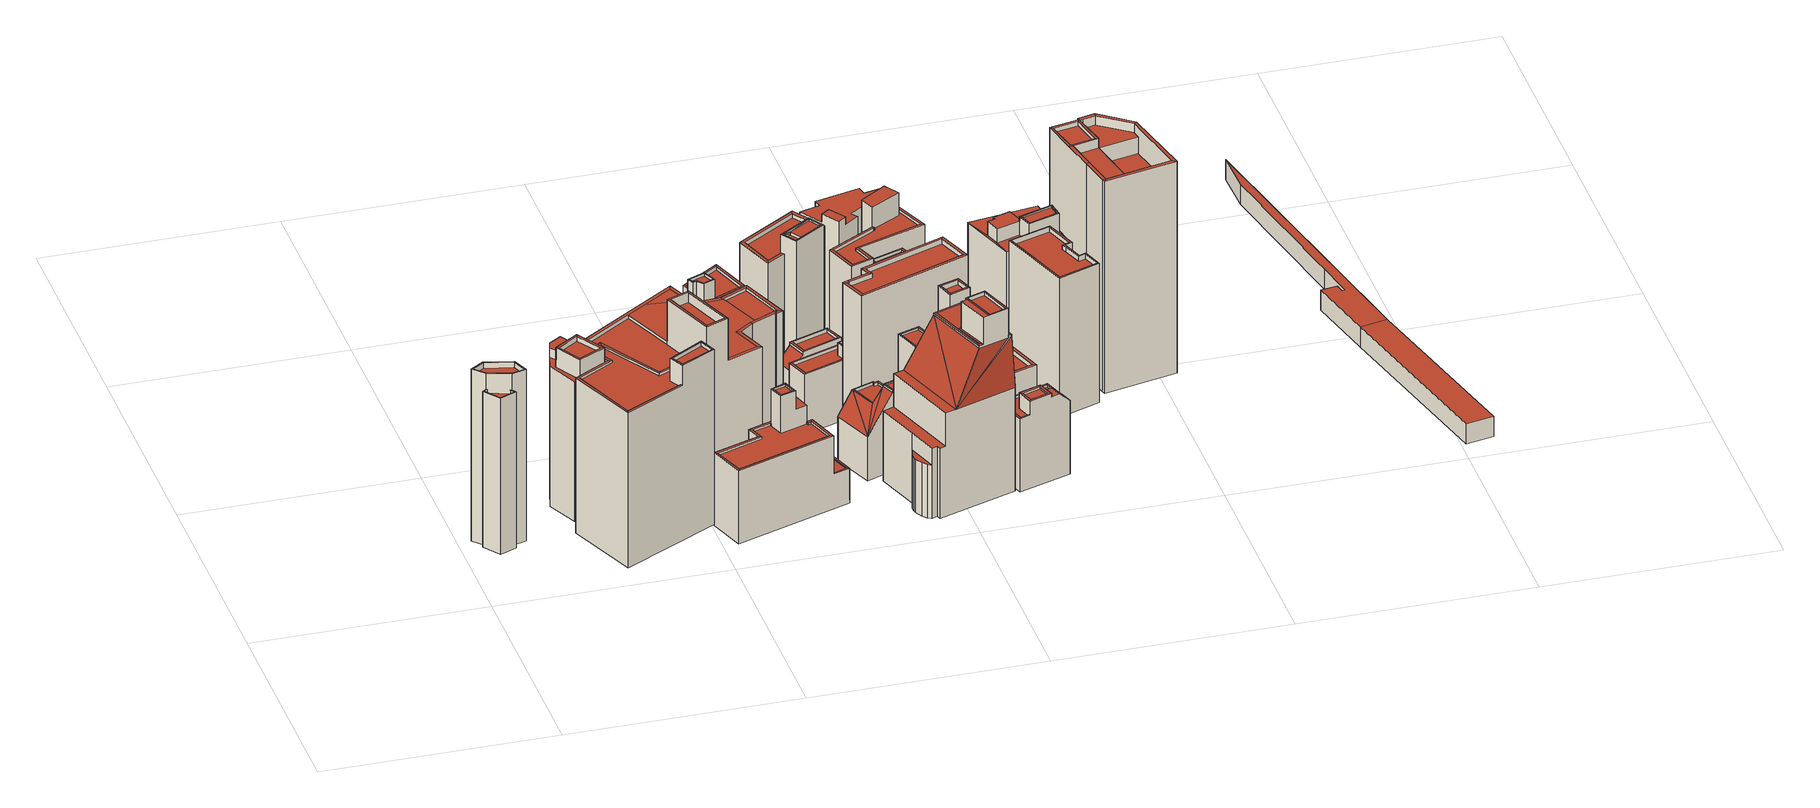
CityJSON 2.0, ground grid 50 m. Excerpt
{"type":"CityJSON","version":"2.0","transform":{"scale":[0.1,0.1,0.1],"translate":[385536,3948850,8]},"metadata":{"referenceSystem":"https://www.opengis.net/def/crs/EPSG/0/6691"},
"CityObjects":{
"building1":{"type":"Building","attributes":{"class":3002,"usage":401,"measuredHeight":35,"storeysAboveGround":9,"storeysBelowGround":1,"prefecture":13,"city":13103,"footprintArea":50.45,"fireproofType":1001,"coverageRatio":80,"floorAreaRatio":700,"surveyYear":2021,"urbanPlanType":21,"areaClassificationType":22,"landUseType":212,"districts":"10","detailedUsage":"1210","floodRisk_description":10,"floodRisk_rank":1,"floodRisk_depth":0.03,"floodRisk_adminType":2,"floodRisk_scale":2},"geometry":[{"type":"Solid","lod":"2","boundaries":[[[[0,1,2,3,4,5,6,7,8]],[[9,10,11,12]],[[13,14,15,16,17,18]],[[19,20,11,10]],[[21,22,23,24,25]],[[26,27,28,29]],[[30,29,28,31]],[[32,33,34,35,36,37,38,39,40,41]],[[9,12,27,26]],[[30,31,20,19]],[[23,22,38,37]],[[4,3,10,9]],[[0,8,32,41]],[[10,3,2,39,19]],[[2,1,40,39]],[[31,28,18,17]],[[5,4,9,26]],[[28,27,13,18]],[[8,7,33,32]],[[35,34,21,25]],[[15,14,12,11]],[[17,16,20,31]],[[30,19,39,38,22,21,34,33]],[[6,5,26,29]],[[27,12,14,13]],[[16,15,11,20]],[[29,30,33,7,6]],[[1,0,41,40]],[[36,35,25,24]],[[24,23,37,36]]]],"semantics":{"surfaces":[{"type":"GroundSurface"},{"type":"RoofSurface"},{"type":"WallSurface"}],"values":[[0,1,1,1,1,1,1,1,1,1,2,2,2,2,2,2,2,2,2,2,2,2,2,2,2,2,2,2,2,2]]}}]},
"building2":{"type":"Building","attributes":{"class":3002,"usage":401,"measuredHeight":34.9,"storeysAboveGround":9,"storeysBelowGround":0,"prefecture":13,"city":13103,"footprintArea":62.62,"fireproofType":1001,"coverageRatio":80,"floorAreaRatio":700,"surveyYear":2021,"urbanPlanType":21,"areaClassificationType":22,"landUseType":212,"districts":"10","detailedUsage":"1210","floodRisk_description":10,"floodRisk_rank":1,"floodRisk_depth":0.03,"floodRisk_adminType":2,"floodRisk_scale":2},"geometry":[{"type":"Solid","lod":"2","boundaries":[[[[42,43,44,45,46]],[[47,48,49,50,51,52,53,54]],[[55,56,57,58]],[[59,60,61,62]],[[63,64,65,66,67,68,69]],[[70,71,56,55]],[[70,72,73,71]],[[58,57,73,72]],[[45,44,69,68,58,72]],[[71,61,60,56]],[[44,43,63,69]],[[73,62,61,71]],[[67,54,53,55,58,68]],[[52,70,55,53]],[[48,47,66,65]],[[57,59,62,73]],[[56,60,59,57]],[[54,67,66,47]],[[48,65,64,49]],[[45,72,70,52,51,46]],[[42,50,49,64,63,43]],[[42,46,51,50]]]],"semantics":{"surfaces":[{"type":"GroundSurface"},{"type":"RoofSurface"},{"type":"WallSurface"}],"values":[[0,1,1,1,1,1,1,1,2,2,2,2,2,2,2,2,2,2,2,2,2,2]]}}]},
"building3":{"type":"Building","attributes":{"class":3002,"usage":401,"measuredHeight":35.4,"storeysAboveGround":9,"storeysBelowGround":0,"prefecture":13,"city":13103,"footprintArea":314.71,"fireproofType":1001,"coverageRatio":80,"floorAreaRatio":700,"surveyYear":2021,"urbanPlanType":21,"areaClassificationType":22,"landUseType":212,"districts":"10","detailedUsage":"1210","floodRisk_description":10,"floodRisk_rank":1,"floodRisk_depth":0.03,"floodRisk_adminType":2,"floodRisk_scale":2},"geometry":[{"type":"Solid","lod":"2","boundaries":[[[[74,75,76,77,78,79,80,81]],[[82,83,84,85]],[[86,87,88,89]],[[90,91,92,93]],[[89,88,94,95]],[[96,97,98,99]],[[100,101,102,103]],[[86,96,99,87]],[[104,95,94,105]],[[106,107,92,91]],[[104,105,82,85]],[[90,93,108,109]],[[110,111,112,113,114,115,116,117,118,119]],[[106,109,108,107]],[[98,97,120,121]],[[77,76,95,104]],[[121,119,118,98]],[[88,115,114,94]],[[79,106,91,120,97,80]],[[99,117,116,87]],[[121,120,91,90,110,119]],[[87,116,115,88]],[[92,103,102,93]],[[108,101,100,107]],[[82,112,111,83]],[[94,114,113,105]],[[75,74,86,89]],[[107,100,103,92]],[[105,113,112,82]],[[78,85,84,109,106,79]],[[83,111,110,90,109,84]],[[98,118,117,99]],[[76,75,89,95]],[[81,80,97,96]],[[74,81,96,86]],[[78,77,104,85]],[[93,102,101,108]]]],"semantics":{"surfaces":[{"type":"GroundSurface"},{"type":"RoofSurface"},{"type":"WallSurface"}],"values":[[0,1,1,1,1,1,1,1,1,1,1,1,1,1,1,2,2,2,2,2,2,2,2,2,2,2,2,2,2,2,2,2,2,2,2,2,2]]}}]},
"building4":{"type":"Building","attributes":{"class":3002,"usage":401,"measuredHeight":33.5,"storeysAboveGround":9,"storeysBelowGround":1,"prefecture":13,"city":13103,"footprintArea":758.58,"fireproofType":1001,"coverageRatio":80,"floorAreaRatio":700,"surveyYear":2021,"urbanPlanType":21,"areaClassificationType":22,"landUseType":212,"districts":"10","detailedUsage":"1210","floodRisk_description":10,"floodRisk_rank":1,"floodRisk_depth":0.01,"floodRisk_adminType":2,"floodRisk_scale":2},"geometry":[{"type":"Solid","lod":"2","boundaries":[[[[122,123,124,125,126,127,128,129,130,131,132,133,134,135,136]],[[137,138,139,140]],[[141,142,143,144,145]],[[146,147,148,149]],[[150,151,152,153]],[[154,155,156,157]],[[158,159,160,161]],[[147,161,160,162,163,148]],[[152,164,165,153]],[[166,167,155,154]],[[168,169,170,171]],[[172,146,149,173,174]],[[175,176,177,178,179]],[[180,181,182,183,184,185]],[[186,187,167,166]],[[175,140,139,176]],[[188,189,190,191]],[[157,156,187,186]],[[192,193,194,195,196,197]],[[150,179,178,151]],[[188,191,159,158]],[[137,141,145,138]],[[163,173,149,148]],[[172,174,143,142]],[[191,190,198]],[[163,162,199,200,164,152,151,178,177,144,143,174,173]],[[130,129,140,175]],[[186,166,165,164,200]],[[135,134,189,188]],[[133,132,150,153]],[[198,185,184,191]],[[138,194,193,139]],[[122,136,158,161]],[[191,184,183,159]],[[167,171,170,155]],[[125,124,146,172]],[[198,190,154,157,199,180,185]],[[128,127,141,137]],[[136,135,188,158]],[[155,170,169,156]],[[127,126,142,141]],[[190,189,134,133,153,165,166,154]],[[156,169,168,187]],[[177,197,196,144]],[[199,157,186,200]],[[131,130,175,179]],[[132,131,179,150]],[[124,123,147,146]],[[123,122,161,147]],[[160,182,181,162]],[[145,195,194,138]],[[126,125,172,142]],[[144,196,195,145]],[[139,193,192,176]],[[159,183,182,160]],[[176,192,197,177]],[[162,181,180,199]],[[129,128,137,140]],[[187,168,171,167]]]],"semantics":{"surfaces":[{"type":"GroundSurface"},{"type":"RoofSurface"},{"type":"WallSurface"}],"values":[[0,1,1,1,1,1,1,1,1,1,1,1,1,1,1,1,1,1,1,1,1,1,1,1,1,1,2,2,2,2,2,2,2,2,2,2,2,2,2,2,2,2,2,2,2,2,2,2,2,2,2,2,2,2,2,2,2,2,2]]}}]},
"building5":{"type":"Building","attributes":{"class":3002,"usage":413,"measuredHeight":16.2,"storeysAboveGround":5,"storeysBelowGround":0,"prefecture":13,"city":13103,"footprintArea":275.94,"fireproofType":1001,"coverageRatio":80,"floorAreaRatio":500,"surveyYear":2021,"urbanPlanType":21,"areaClassificationType":22,"landUseType":211,"districts":"10","detailedUsage":"1230","floodRisk_description":10,"floodRisk_rank":1,"floodRisk_depth":0.03,"floodRisk_adminType":2,"floodRisk_scale":2},"geometry":[{"type":"Solid","lod":"2","boundaries":[[[[201,202,203,204,205,206]],[[207,208,209,210,211,212,213,214,215,216,217,218]],[[219,220,221,222]],[[223,224,225,226,227]],[[220,219,228,229]],[[230,231,232,233]],[[234,235,236,237]],[[238,239,240,241]],[[242,243,244,245,246,247]],[[248,249,250,251,252,253]],[[254,255,256,257]],[[230,233,258,259]],[[257,256,260,261]],[[262,263,255,254]],[[228,264,265,229]],[[261,260,263,262]],[[259,258,251,250]],[[266,267,268,269]],[[269,268,232,231]],[[241,240,267,266]],[[270,239,238,271]],[[204,203,269,231]],[[225,224,249,248]],[[219,243,242,228]],[[258,212,211,251]],[[251,211,210,252]],[[246,241,266,265,264,247]],[[263,236,235,255]],[[202,201,220,229]],[[202,229,265,266,269,203]],[[206,205,230,259]],[[268,215,214,232]],[[260,237,236,263]],[[238,241,246,245]],[[262,209,208,271,238,223,227,261]],[[209,262,254,252,210]],[[232,214,213,233]],[[250,249,222,221]],[[238,245,244,222,249,224,223]],[[256,234,237,260]],[[206,259,250,221,220,201]],[[222,244,243,219]],[[255,235,234,256]],[[271,208,207,270]],[[228,242,247,264]],[[233,213,212,258]],[[240,217,216,267]],[[226,225,248,253]],[[239,218,217,240]],[[205,204,231,230]],[[257,261,227,226]],[[267,216,215,268]],[[270,207,218,239]],[[252,254,257,226,253]]]],"semantics":{"surfaces":[{"type":"GroundSurface"},{"type":"RoofSurface"},{"type":"WallSurface"}],"values":[[0,1,1,1,1,1,1,1,1,1,1,1,1,1,1,1,1,1,1,1,1,2,2,2,2,2,2,2,2,2,2,2,2,2,2,2,2,2,2,2,2,2,2,2,2,2,2,2,2,2,2,2,2,2]]}}]},
"building6":{"type":"Building","attributes":{"class":3002,"usage":401,"measuredHeight":30.7,"storeysAboveGround":8,"storeysBelowGround":1,"prefecture":13,"city":13103,"footprintArea":101.31,"fireproofType":1001,"coverageRatio":80,"floorAreaRatio":700,"surveyYear":2021,"urbanPlanType":21,"areaClassificationType":22,"landUseType":212,"districts":"10","detailedUsage":"1210","floodRisk_description":10,"floodRisk_rank":1,"floodRisk_depth":0.01,"floodRisk_adminType":2,"floodRisk_scale":2},"geometry":[{"type":"Solid","lod":"2","boundaries":[[[[272,273,274,275,276,277,278,279,280,281,282]],[[283,284,285,286]],[[287,288,289,290]],[[291,283,286,292]],[[293,294,295,296,297]],[[298,299,300,301,302,303,304,305]],[[294,290,289,295]],[[306,307,308,309,310,311]],[[287,312,313,288]],[[314,315,316,317]],[[317,316,318,319]],[[291,292,315,314]],[[320,321,313,312]],[[319,318,285,284]],[[322,323,324,325]],[[320,326,327,321]],[[288,300,299,289]],[[282,293,297,283,291,272]],[[321,302,301,313]],[[277,276,326,320]],[[314,317,322,325]],[[284,283,297,296]],[[304,319,284,296,305]],[[289,299,298,295]],[[292,306,311,315]],[[272,291,314,325,324,273]],[[286,307,306,292]],[[316,310,309,318]],[[279,278,312,287]],[[295,298,305,296]],[[327,303,302,321]],[[315,311,310,316]],[[313,301,300,288]],[[282,281,294,293]],[[274,273,324,323]],[[319,304,303,327,326,276,275,322,317]],[[278,277,320,312]],[[318,309,308,285]],[[281,280,290,294]],[[285,308,307,286]],[[280,279,287,290]],[[275,274,323,322]]]],"semantics":{"surfaces":[{"type":"GroundSurface"},{"type":"RoofSurface"},{"type":"WallSurface"}],"values":[[0,1,1,1,1,1,1,1,1,1,1,1,1,1,1,1,2,2,2,2,2,2,2,2,2,2,2,2,2,2,2,2,2,2,2,2,2,2,2,2,2,2]]}}]},
"building7":{"type":"Building","attributes":{"class":3002,"usage":401,"measuredHeight":12.6,"storeysAboveGround":3,"storeysBelowGround":0,"prefecture":13,"city":13103,"footprintArea":66.7,"fireproofType":1001,"coverageRatio":80,"floorAreaRatio":700,"surveyYear":2021,"urbanPlanType":21,"areaClassificationType":22,"landUseType":212,"districts":"10","detailedUsage":"1210","floodRisk_description":10,"floodRisk_rank":1,"floodRisk_depth":0.02,"floodRisk_adminType":2,"floodRisk_scale":2},"geometry":[{"type":"Solid","lod":"2","boundaries":[[[[328,329,330,331]],[[332,333,334,335]],[[336,337,333,332]],[[338,339,340,341,342,343]],[[344,345,346,347]],[[348,349,350,351]],[[352,353,337,336]],[[354,355,344,347]],[[335,334,353,352]],[[356,357,355,354]],[[357,356,358,359]],[[353,348,351,337]],[[334,349,348,353]],[[330,329,356,354]],[[345,342,341,335,352,346]],[[333,350,349,334]],[[346,352,336,328,331,347]],[[331,330,354,347]],[[328,336,332,358,356,329]],[[359,358,332,335,341,340]],[[337,351,350,333]],[[355,338,343,344]],[[359,340,339,357]],[[344,343,342,345]],[[357,339,338,355]]]],"semantics":{"surfaces":[{"type":"GroundSurface"},{"type":"RoofSurface"},{"type":"WallSurface"}],"values":[[0,1,1,1,1,1,1,1,1,1,1,2,2,2,2,2,2,2,2,2,2,2,2,2,2]]}}]},
"building8":{"type":"Building","attributes":{"class":3002,"usage":402,"measuredHeight":13.5,"storeysAboveGround":2,"storeysBelowGround":1,"prefecture":13,"city":13103,"footprintArea":54.36,"fireproofType":1003,"coverageRatio":80,"floorAreaRatio":700,"surveyYear":2021,"urbanPlanType":21,"areaClassificationType":22,"landUseType":212,"districts":"10","detailedUsage":"1242","floodRisk_description":10,"floodRisk_rank":1,"floodRisk_depth":0.02,"floodRisk_adminType":2,"floodRisk_scale":2},"geometry":[{"type":"Solid","lod":"2","boundaries":[[[[360,361,362,363]],[[364,365,366,367]],[[368,369,365,364]],[[370,371,372,373]],[[374,375,376,377]],[[367,366,378,379]],[[379,378,369,368]],[[366,372,371,378]],[[378,371,370,369]],[[360,363,368,364]],[[365,373,372,366]],[[361,360,364,367,377,376]],[[369,370,373,365]],[[377,367,379,374]],[[374,379,368,363,362,375]],[[362,361,376,375]]]],"semantics":{"surfaces":[{"type":"GroundSurface"},{"type":"RoofSurface"},{"type":"WallSurface"}],"values":[[0,1,1,1,1,1,1,2,2,2,2,2,2,2,2,2]]}}]},
"building9":{"type":"Building","attributes":{"class":3002,"usage":402,"measuredHeight":14.3,"storeysAboveGround":4,"storeysBelowGround":1,"prefecture":13,"city":13103,"footprintArea":127.8,"fireproofType":1001,"coverageRatio":80,"floorAreaRatio":500,"surveyYear":2021,"urbanPlanType":21,"areaClassificationType":22,"landUseType":212,"districts":"10","detailedUsage":"1242","floodRisk_description":10,"floodRisk_rank":1,"floodRisk_depth":0.04,"floodRisk_adminType":2,"floodRisk_scale":2},"geometry":[{"type":"Solid","lod":"2","boundaries":[[[[380,381,382,383,384,385,386,387]],[[388,389,390,391]],[[392,393,394,395]],[[395,394,396,397]],[[398,399,400,401]],[[402,403,399,398]],[[404,405,406]],[[404,401,407]],[[404,406,398]],[[401,400,408,409]],[[410,411,412,413]],[[414,415,412,411]],[[404,398,401]],[[416,417,418,419]],[[403,402,420,421]],[[414,409,408,415]],[[422,423,388,391]],[[424,425,426,427,428,429,430,431,432,433,434,435,436]],[[410,413,423,422]],[[397,396,437,438]],[[438,437,393,392]],[[383,382,410,422]],[[396,416,419,437]],[[412,425,424,413]],[[413,424,436,423]],[[384,383,422,391]],[[382,381,411,410]],[[393,418,417,394]],[[395,406,405,392]],[[388,435,434,389]],[[397,420,406]],[[433,397,438,390,389,434]],[[399,429,428,400]],[[408,427,426,415]],[[397,433,432]],[[400,428,427,408]],[[403,430,429,399]],[[397,406,395]],[[409,387,386,407,401]],[[415,426,425,412]],[[381,380,414,411]],[[390,438,392,405,404,385,384,391]],[[437,419,418,393]],[[420,402,406]],[[394,417,416,396]],[[421,431,430,403]],[[386,385,404,407]],[[380,387,409,414]],[[420,432,431,421]],[[402,398,406]],[[397,432,420]],[[423,436,435,388]]]],"semantics":{"surfaces":[{"type":"GroundSurface"},{"type":"RoofSurface"},{"type":"WallSurface"}],"values":[[0,1,1,1,1,1,1,1,1,1,1,1,1,1,1,1,1,1,1,1,1,2,2,2,2,2,2,2,2,2,2,2,2,2,2,2,2,2,2,2,2,2,2,2,2,2,2,2,2,2,2,2]]}}]},
"building10":{"type":"Building","attributes":{"class":3002,"usage":401,"measuredHeight":32.4,"storeysAboveGround":9,"storeysBelowGround":0,"prefecture":13,"city":13103,"footprintArea":178.29,"fireproofType":1001,"coverageRatio":80,"floorAreaRatio":700,"surveyYear":2021,"urbanPlanType":21,"areaClassificationType":22,"landUseType":212,"districts":"10","detailedUsage":"1210","floodRisk_description":10,"floodRisk_rank":1,"floodRisk_depth":0.01,"floodRisk_adminType":2,"floodRisk_scale":2},"geometry":[{"type":"Solid","lod":"2","boundaries":[[[[439,440,441,442,443,444,445,446]],[[447,448,449,450]],[[451,452,453,454,455,456,457,458,459]],[[460,461,462,463]],[[464,465,466,467]],[[468,469,470,471]],[[472,473,474,475]],[[476,463,462,477]],[[478,448,447,479]],[[474,480,470]],[[476,477,481,482]],[[471,483,484]],[[467,466,473,472]],[[478,479,461,460]],[[485,484,483,480]],[[475,474,465,464]],[[470,480,483,471]],[[481,457,456,482]],[[473,466,468]],[[484,485,474,473]],[[473,471,484]],[[449,439,446,472,475,455,454,450]],[[473,468,471]],[[450,454,453,447]],[[479,452,451,461]],[[474,470,465]],[[462,459,458,477]],[[467,445,444,476,464]],[[447,453,452,479]],[[461,451,459,462]],[[472,446,445,467]],[[477,458,457,481]],[[443,442,460,463]],[[470,469,465]],[[441,440,448,478]],[[474,485,480]],[[440,439,449,448]],[[444,443,463,476]],[[482,456,455,475,464,476]],[[442,441,478,460]],[[465,469,468,466]]]],"semantics":{"surfaces":[{"type":"GroundSurface"},{"type":"RoofSurface"},{"type":"WallSurface"}],"values":[[0,1,1,1,1,1,1,1,1,1,1,1,1,1,1,1,2,2,2,2,2,2,2,2,2,2,2,2,2,2,2,2,2,2,2,2,2,2,2,2,2]]}}]},
"building11":{"type":"Building","attributes":{"class":3002,"usage":402,"measuredHeight":33.2,"storeysAboveGround":9,"storeysBelowGround":1,"prefecture":13,"city":13103,"footprintArea":366.1,"fireproofType":1001,"coverageRatio":80,"floorAreaRatio":500,"surveyYear":2021,"urbanPlanType":21,"areaClassificationType":22,"landUseType":212,"districts":"10","detailedUsage":"1242","floodRisk_description":10,"floodRisk_rank":1,"floodRisk_depth":0.02,"floodRisk_adminType":2,"floodRisk_scale":2},"geometry":[{"type":"Solid","lod":"2","boundaries":[[[[486,487,488,489,490,491,492,493,494,495,496,497]],[[498,499,500,501]],[[502,503,504]],[[502,504,505]],[[506,507,508,509]],[[510,511,512,513]],[[514,515,516,517,518,519,520]],[[521,522,523,524]],[[525,526,527,528]],[[529,502,530]],[[531,532,533,534]],[[535,536,507,506]],[[513,512,500,499]],[[531,534,522,521]],[[525,509,508,526]],[[536,537,523,522,534,533,527,526,508,507]],[[504,538,505]],[[539,540,511,510]],[[504,541,542]],[[498,501,540,539]],[[524,523,537,543]],[[529,503,502]],[[535,543,537,536]],[[498,544,545,499]],[[532,528,527,533]],[[546,547,504,503]],[[548,549,550,551,552]],[[553,554,555,556,557,558,559]],[[542,541,496,495,529,530,521,524]],[[500,551,550,501]],[[505,538,543,513,499,545,528,532]],[[490,489,518,517]],[[520,554,553,514]],[[504,542,538]],[[558,546,503,529,495,494,559]],[[497,496,541,504,547,557,556]],[[510,513,543,535]],[[544,525,528,545]],[[493,492,515,514]],[[498,539,506,509]],[[512,552,551,500]],[[555,554,520,487,486]],[[511,548,552,512]],[[486,497,556,555]],[[492,491,516,515]],[[524,543,538,542]],[[544,498,509,525]],[[489,488,519,518]],[[559,494,493,514,553]],[[491,490,517,516]],[[539,510,535,506]],[[531,502,505,532]],[[501,550,549,540]],[[557,547,546,558]],[[488,487,520,519]],[[540,549,548,511]],[[530,502,531,521]]]],"semantics":{"surfaces":[{"type":"GroundSurface"},{"type":"RoofSurface"},{"type":"WallSurface"}],"values":[[0,1,1,1,1,1,1,1,1,1,1,1,1,1,1,1,1,1,1,1,1,1,1,1,1,1,1,1,2,2,2,2,2,2,2,2,2,2,2,2,2,2,2,2,2,2,2,2,2,2,2,2,2,2,2,2,2]]}}]},
"building12":{"type":"Building","attributes":{"class":3002,"usage":401,"measuredHeight":35.2,"storeysAboveGround":9,"storeysBelowGround":0,"prefecture":13,"city":13103,"footprintArea":204.33,"fireproofType":1001,"coverageRatio":80,"floorAreaRatio":700,"surveyYear":2021,"urbanPlanType":21,"areaClassificationType":22,"landUseType":212,"districts":"10","detailedUsage":"1210","floodRisk_description":10,"floodRisk_rank":1,"floodRisk_depth":0.04,"floodRisk_adminType":2,"floodRisk_scale":2},"geometry":[{"type":"Solid","lod":"2","boundaries":[[[[560,561,562,563,564,565,566]],[[567,568,569,570]],[[571,572,573,574,575,576,577]],[[578,579,580,581]],[[582,567,570,583]],[[584,585,579,578]],[[582,583,586,587]],[[581,580,569,568]],[[587,586,585,584]],[[570,572,571,583]],[[583,571,577,586]],[[566,565,568,567]],[[561,560,582,587]],[[579,575,574,580]],[[563,562,584,578]],[[586,577,576,585]],[[565,564,581,568]],[[585,576,575,579]],[[569,573,572,570]],[[560,566,567,582]],[[562,561,587,584]],[[564,563,578,581]],[[580,574,573,569]]]],"semantics":{"surfaces":[{"type":"GroundSurface"},{"type":"RoofSurface"},{"type":"WallSurface"}],"values":[[0,1,1,1,1,1,1,1,1,2,2,2,2,2,2,2,2,2,2,2,2,2,2]]}}]},
"building13":{"type":"Building","attributes":{"class":3002,"usage":401,"measuredHeight":40.5,"storeysAboveGround":8,"storeysBelowGround":1,"prefecture":13,"city":13103,"footprintArea":114.39,"fireproofType":1001,"coverageRatio":80,"floorAreaRatio":700,"surveyYear":2021,"urbanPlanType":21,"areaClassificationType":22,"landUseType":212,"districts":"10","detailedUsage":"1210","floodRisk_description":10,"floodRisk_rank":1,"floodRisk_depth":0.01,"floodRisk_adminType":2,"floodRisk_scale":2},"geometry":[{"type":"Solid","lod":"2","boundaries":[[[[588,589,590,591,592,593,594,595,596,597]],[[598,599,600,601]],[[602,603,604,605,606,607,608,609,610,611,612,613]],[[591,590,606,605]],[[592,591,605,604]],[[590,589,607,606]],[[595,594,612,611]],[[596,595,611,610]],[[597,596,610,609]],[[588,597,609,608]],[[601,600,603,602]],[[593,599,598,613,612,594]],[[592,604,603,600,599,593]],[[589,588,608,607]],[[598,601,602,613]]]],"semantics":{"surfaces":[{"type":"GroundSurface"},{"type":"RoofSurface"},{"type":"WallSurface"}],"values":[[0,1,1,2,2,2,2,2,2,2,2,2,2,2,2]]}}]},
"building14":{"type":"Building","attributes":{"class":3002,"usage":401,"measuredHeight":20.1,"storeysAboveGround":7,"storeysBelowGround":1,"prefecture":13,"city":13103,"footprintArea":189.21,"fireproofType":1001,"coverageRatio":80,"floorAreaRatio":700,"surveyYear":2021,"urbanPlanType":21,"areaClassificationType":22,"landUseType":212,"districts":"10","detailedUsage":"1210","floodRisk_description":10,"floodRisk_rank":1,"floodRisk_depth":0.02,"floodRisk_adminType":2,"floodRisk_scale":2},"geometry":[{"type":"Solid","lod":"2","boundaries":[[[[614,615,616,617,618,619]],[[620,621,622,623]],[[624,625,626,627]],[[628,629,630,631]],[[628,631,632,633]],[[627,626,634,635]],[[636,637,621,620]],[[638,639,640,641]],[[623,622,630,629]],[[635,634,642,643]],[[643,642,625,624]],[[644,645,646,647,648,649,650,651,652,653]],[[632,654,655,633]],[[637,636,656,657]],[[658,659,660,661]],[[630,652,651,631]],[[618,617,629,628]],[[654,649,648,627,635,655]],[[625,641,640,626]],[[634,639,638,642]],[[659,658,636,620]],[[655,635,643,656,636,658,661,614,619,633]],[[648,647,624,627]],[[621,644,653,622]],[[619,618,628,633]],[[657,656,643,624,647,646]],[[622,653,652,630]],[[637,645,644,621]],[[657,646,645,637]],[[615,660,659,620,623,616]],[[615,614,661,660]],[[631,651,650,632]],[[642,638,641,625]],[[617,616,623,629]],[[626,640,639,634]],[[632,650,649,654]]]],"semantics":{"surfaces":[{"type":"GroundSurface"},{"type":"RoofSurface"},{"type":"WallSurface"}],"values":[[0,1,1,1,1,1,1,1,1,1,1,1,1,1,1,2,2,2,2,2,2,2,2,2,2,2,2,2,2,2,2,2,2,2,2,2]]}}]},
"building15":{"type":"Building","attributes":{"class":3002,"usage":402,"measuredHeight":24.6,"storeysAboveGround":7,"storeysBelowGround":1,"prefecture":13,"city":13103,"footprintArea":194.09,"fireproofType":1001,"coverageRatio":80,"floorAreaRatio":700,"surveyYear":2021,"urbanPlanType":21,"areaClassificationType":22,"landUseType":212,"districts":"10","detailedUsage":"1242","floodRisk_description":10,"floodRisk_rank":1,"floodRisk_depth":0.04,"floodRisk_adminType":2,"floodRisk_scale":2},"geometry":[{"type":"Solid","lod":"2","boundaries":[[[[662,663,664,665,666,667,668,669]],[[670,671,672,673]],[[674,675,676,677,678,679,680,681]],[[682,683,684,685]],[[686,670,673]],[[687,688,689,690]],[[691,692,693,694]],[[695,696,697,698]],[[699,700,701,702]],[[703,704,705,706]],[[678,677,707,708,709,710,711,712,713,675,674,681,680,679,714,715]],[[716,717,683,682]],[[685,684,704,703]],[[718,706,705,719]],[[720,721,722,723]],[[718,719,673,672]],[[717,716,724]],[[723,722,688,687]],[[690,689,721,720]],[[699,687,690,716,682,700]],[[717,675,713,683]],[[724,716,690,720,677,676]],[[664,663,671,670,723,687,699,702]],[[686,707,677,720,723,670]],[[688,691,694,689]],[[662,669,718,672]],[[665,664,702,701]],[[665,701,700,682,685,666]],[[714,679,695,698]],[[722,692,691,688]],[[663,662,672,671]],[[684,712,711,704]],[[668,667,703,706]],[[697,696,678,715]],[[683,713,712,684]],[[689,694,693,721]],[[719,709,708,673]],[[673,708,707,686]],[[679,678,696,695]],[[721,693,692,722]],[[704,711,710,705]],[[698,697,715,714]],[[705,710,709,719]],[[724,676,675,717]],[[667,666,685,703]],[[669,668,706,718]]]],"semantics":{"surfaces":[{"type":"GroundSurface"},{"type":"RoofSurface"},{"type":"WallSurface"}],"values":[[0,1,1,1,1,1,1,1,1,1,1,1,1,1,1,1,1,1,1,2,2,2,2,2,2,2,2,2,2,2,2,2,2,2,2,2,2,2,2,2,2,2,2,2,2,2]]}}]},
"building16":{"type":"Building","attributes":{"class":3002,"usage":401,"measuredHeight":30.9,"storeysAboveGround":9,"storeysBelowGround":1,"prefecture":13,"city":13103,"footprintArea":159.34,"fireproofType":1001,"coverageRatio":80,"floorAreaRatio":700,"surveyYear":2021,"urbanPlanType":21,"areaClassificationType":22,"landUseType":212,"districts":"10","detailedUsage":"1210","floodRisk_description":10,"floodRisk_rank":1,"floodRisk_depth":0.02,"floodRisk_adminType":2,"floodRisk_scale":2},"geometry":[{"type":"Solid","lod":"2","boundaries":[[[[725,726,727,728,729,730,731,732]],[[733,734,735,736]],[[737,738,739,740]],[[741,742,743,744]],[[745,740,739,746]],[[747,748,738,737]],[[749,750,751,752]],[[742,753,754,755,743]],[[749,745,746,750]],[[756,757,758,759,760,761,762,763,764,765,766,767]],[[747,741,744,748]],[[748,767,766,738]],[[753,742,731,730,733,736]],[[743,757,756,744]],[[725,732,741,747]],[[760,735,734,749,752,761]],[[728,727,740,745]],[[754,759,758,755]],[[754,753,736,735,760,759]],[[751,762,761,752]],[[744,756,767,748]],[[729,728,745,749]],[[750,763,762,751]],[[726,725,747,737]],[[732,731,742,741]],[[746,764,763,750]],[[727,726,737,740]],[[739,765,764,746]],[[733,730,729,749,734]],[[738,766,765,739]],[[755,758,757,743]]]],"semantics":{"surfaces":[{"type":"GroundSurface"},{"type":"RoofSurface"},{"type":"WallSurface"}],"values":[[0,1,1,1,1,1,1,1,1,1,1,2,2,2,2,2,2,2,2,2,2,2,2,2,2,2,2,2,2,2,2]]}}]},
"building17":{"type":"Building","attributes":{"class":3002,"usage":402,"measuredHeight":19.2,"storeysAboveGround":9,"storeysBelowGround":1,"prefecture":13,"city":13103,"footprintArea":103.38,"fireproofType":1001,"coverageRatio":80,"floorAreaRatio":500,"surveyYear":2021,"urbanPlanType":21,"areaClassificationType":22,"landUseType":212,"districts":"10","detailedUsage":"1242","floodRisk_description":10,"floodRisk_rank":1,"floodRisk_depth":0.04,"floodRisk_adminType":2,"floodRisk_scale":2},"geometry":[{"type":"Solid","lod":"2","boundaries":[[[[768,769,770,771]],[[772,773,774,775]],[[776,777,778,779]],[[780,781,773,772]],[[782,783,781,780]],[[775,774,783,782]],[[773,778,777,774]],[[768,771,780,772]],[[774,777,776,783]],[[783,776,779,781]],[[769,768,772,775]],[[771,770,782,780]],[[770,769,775,782]],[[781,779,778,773]]]],"semantics":{"surfaces":[{"type":"GroundSurface"},{"type":"RoofSurface"},{"type":"WallSurface"}],"values":[[0,1,1,1,1,1,2,2,2,2,2,2,2,2]]}}]},
"building18":{"type":"Building","attributes":{"class":3002,"usage":402,"measuredHeight":16.6,"storeysAboveGround":6,"storeysBelowGround":1,"prefecture":13,"city":13103,"footprintArea":92.95,"fireproofType":1001,"coverageRatio":80,"floorAreaRatio":500,"surveyYear":2021,"urbanPlanType":21,"areaClassificationType":22,"landUseType":212,"districts":"10","detailedUsage":"1221","floodRisk_description":10,"floodRisk_rank":1,"floodRisk_depth":0.01,"floodRisk_adminType":2,"floodRisk_scale":2},"geometry":[{"type":"Solid","lod":"2","boundaries":[[[[784,785,786,787]],[[788,789,790,791,792,793,794,795,796,797]],[[798,799,800,801]],[[801,800,802,803]],[[804,805,806,807]],[[808,809,810,811]],[[803,802,812,813]],[[814,815,804,807]],[[816,817,815,814]],[[816,818,819,820,817]],[[811,821,822,808]],[[813,812,799,798]],[[823,824,825,826]],[[805,794,793,811,810,806]],[[802,824,823,812]],[[784,787,814,807]],[[799,826,825,800]],[[821,792,791,813,798,822]],[[815,796,795,804]],[[821,811,793,792]],[[800,825,824,802]],[[806,810,809,785,784,807]],[[804,795,794,805]],[[812,823,826,799]],[[819,789,788,820]],[[817,797,796,815]],[[787,786,816,814]],[[820,788,797,817]],[[803,813,791,790]],[[819,818,801,803,790,789]],[[822,798,801,818,816,786,785,809,808]]]],"semantics":{"surfaces":[{"type":"GroundSurface"},{"type":"RoofSurface"},{"type":"WallSurface"}],"values":[[0,1,1,1,1,1,1,1,1,1,1,1,1,2,2,2,2,2,2,2,2,2,2,2,2,2,2,2,2,2,2]]}}]},
"building19":{"type":"Building","attributes":{"class":9999,"usage":461,"measuredHeight":3.4,"storeysAboveGround":9999,"storeysBelowGround":9999,"prefecture":13,"city":13103,"footprintArea":-9999,"fireproofType":1011,"coverageRatio":80,"floorAreaRatio":700,"surveyYear":1,"urbanPlanType":21,"areaClassificationType":22,"landUseType":212,"districts":"10","detailedUsage":"0","floodRisk_description":10,"floodRisk_rank":1,"floodRisk_depth":0.03,"floodRisk_adminType":2,"floodRisk_scale":2},"geometry":[{"type":"Solid","lod":"2","boundaries":[[[[827,828,829,830]],[[831,832,833,834]],[[828,827,832,831]],[[830,829,834,833]],[[829,828,831,834]],[[827,830,833,832]]]],"semantics":{"surfaces":[{"type":"GroundSurface"},{"type":"RoofSurface"},{"type":"WallSurface"}],"values":[[0,1,2,2,2,2]]}}]},
"building20":{"type":"Building","attributes":{"class":3002,"usage":401,"measuredHeight":30.6,"storeysAboveGround":9,"storeysBelowGround":1,"prefecture":13,"city":13103,"footprintArea":177.41,"fireproofType":1001,"coverageRatio":80,"floorAreaRatio":700,"surveyYear":2021,"urbanPlanType":21,"areaClassificationType":22,"landUseType":212,"districts":"10","detailedUsage":"1210","floodRisk_description":10,"floodRisk_rank":1,"floodRisk_depth":0.15,"floodRisk_adminType":2,"floodRisk_scale":2},"geometry":[{"type":"Solid","lod":"2","boundaries":[[[[835,836,837,838,839,840,841,842,843,844,845,846,847]],[[848,849,850,851]],[[852,853,854,855,856,857,858,859,860,861,862,863,864,865,866,867,868]],[[869,870,871,872]],[[869,873,874,870]],[[875,876,877,878]],[[879,880,881,882,883,884,885]],[[886,887,888,889]],[[856,867,866,857]],[[890,891,892,893]],[[848,888,887,849]],[[850,894,895,851]],[[896,875,878,897]],[[876,886,889,877]],[[898,899,872,871]],[[900,901,895,894]],[[874,873,899,898]],[[900,896,897,901]],[[902,903,904,905,906,907,908,909,910]],[[892,873,869,893]],[[908,900,894,909]],[[893,869,872,890]],[[874,898,862,861,880,879]],[[846,845,897,878]],[[866,885,884,857]],[[868,847,846,878,877]],[[855,854,838,837]],[[863,871,870,864]],[[887,903,902,849]],[[856,855,837,836]],[[848,851,842,841]],[[853,852,889,888,840,839]],[[860,881,880,861]],[[877,889,852,868]],[[865,879,885,866]],[[903,887,886,904]],[[867,856,836,835]],[[839,838,854,853]],[[890,872,899,891]],[[895,901,844,843]],[[910,850,849,902]],[[858,883,882,859]],[[843,842,851,895]],[[868,867,835,847]],[[901,897,845,844]],[[859,882,881,860]],[[898,871,863,862]],[[896,907,906,875]],[[900,908,907,896]],[[876,905,904,886]],[[891,899,873,892]],[[841,840,888,848]],[[909,894,850,910]],[[905,876,875,906]],[[857,884,883,858]],[[870,874,879,865,864]]]],"semantics":{"surfaces":[{"type":"GroundSurface"},{"type":"RoofSurface"},{"type":"WallSurface"}],"values":[[0,1,1,1,1,1,1,1,1,1,1,1,1,1,1,1,1,1,1,2,2,2,2,2,2,2,2,2,2,2,2,2,2,2,2,2,2,2,2,2,2,2,2,2,2,2,2,2,2,2,2,2,2,2,2,2]]}}]},
"building21":{"type":"Building","attributes":{"class":9999,"usage":401,"measuredHeight":44.9,"storeysAboveGround":10,"storeysBelowGround":1,"prefecture":13,"city":13103,"footprintArea":223.95,"fireproofType":1001,"coverageRatio":80,"floorAreaRatio":700,"surveyYear":2021,"urbanPlanType":21,"areaClassificationType":22,"landUseType":212,"districts":"10","detailedUsage":"1210","floodRisk_description":10,"floodRisk_rank":1,"floodRisk_depth":0.15,"floodRisk_adminType":2,"floodRisk_scale":2},"geometry":[{"type":"Solid","lod":"2","boundaries":[[[[911,912,913,914,915,916,917,918,919]],[[920,921,922,923]],[[920,924,925,921]],[[926,927,928]],[[929,930,931,932]],[[926,928,933,934]],[[935,936,937,938,927,926]],[[929,932,923,922]],[[939,940,941,942,943,944]],[[945,937,936,946]],[[947,948,939,949,950,951]],[[945,946,952,953]],[[920,934,933,924]],[[921,925,954,955]],[[955,954,928,927]],[[956,957,958,959,960]],[[953,952,931,930]],[[961,962,963,964]],[[923,950,949,920]],[[948,962,961,939]],[[919,918,927,938]],[[935,943,942,936]],[[931,947,951,932]],[[913,912,945,953]],[[911,919,938,937]],[[932,951,950,923]],[[948,947,931,952,963,962]],[[925,956,960,954]],[[933,958,957,924]],[[918,917,955,927]],[[912,911,937,945]],[[926,944,943,935]],[[934,939,944,926]],[[939,961,964,940]],[[928,959,958,933]],[[917,916,922,921,955]],[[936,942,941,946]],[[916,915,929,922]],[[915,914,930,929]],[[954,960,959,928]],[[924,957,956,925]],[[914,913,953,930]],[[940,964,963,952,946,941]],[[920,949,939,934]]]],"semantics":{"surfaces":[{"type":"GroundSurface"},{"type":"RoofSurface"},{"type":"WallSurface"}],"values":[[0,1,1,1,1,1,1,1,1,1,1,1,1,1,1,1,1,1,2,2,2,2,2,2,2,2,2,2,2,2,2,2,2,2,2,2,2,2,2,2,2,2,2,2]]}}]},
"building22":{"type":"Building","attributes":{"class":3001,"usage":461,"measuredHeight":5,"storeysAboveGround":9999,"storeysBelowGround":9999,"prefecture":13,"city":13101,"footprintArea":-9999,"fireproofType":1011,"coverageRatio":80,"floorAreaRatio":700,"surveyYear":1,"urbanPlanType":21,"areaClassificationType":22,"landUseType":212,"districts":"10","detailedUsage":"0","floodRisk_description":10,"floodRisk_rank":1,"floodRisk_depth":0.14,"floodRisk_adminType":2,"floodRisk_scale":2},"geometry":[{"type":"Solid","lod":"2","boundaries":[[[[965,966,967,968,969,970,971,972,973]],[[968,967,974,975]],[[976,977,978,979]],[[980,981,977,976,982,983,984,985,986]],[[965,973,984,983]],[[973,972,985,984]],[[971,970,980,986]],[[974,967,976,979]],[[967,966,982,976]],[[970,969,981,980]],[[975,974,979,978]],[[969,968,977,981]],[[972,971,986,985]],[[966,965,983,982]],[[968,975,978,977]]]],"semantics":{"surfaces":[{"type":"GroundSurface"},{"type":"RoofSurface"},{"type":"WallSurface"}],"values":[[0,0,1,1,2,2,2,2,2,2,2,2,2,2,2]]}}]}
},
"vertices":[
[43,85,70],[16,121,70],[24,126,70],[1,150,70],[30,169,70],[91,154,70],[105,119,70],[74,110,70],[79,100,70],[30,169,467],[1,150,467],[5,150,467],[30,166,467],[90,152,454],[30,166,454],[5,150,454],[26,128,454],[74,113,454],[102,120,454],[24,126,467],[26,128,467],[70,112,421],[27,125,421],[19,121,421],[43,88,421],[75,101,421],[91,154,467],[90,152,467],[102,120,467],[105,119,467],[74,110,467],[74,113,467],[79,100,430],[74,110,430],[70,112,430],[75,101,430],[43,88,430],[19,121,430],[27,125,430],[24,126,430],[16,121,430],[43,85,430],
[188,237,66],[202,288,66],[228,305,66],[290,205,66],[218,169,66],[212,250,389],[211,252,389],[197,271,389],[188,237,389],[218,169,389],[230,175,389],[198,232,389],[217,245,389],[198,232,434],[204,230,434],[249,261,434],[251,268,434],[249,261,423],[204,230,423],[232,181,423],[283,207,423],[202,288,411],[197,271,411],[211,252,411],[212,250,411],[217,245,411],[251,268,411],[228,305,411],[230,175,434],[232,181,434],[290,205,434],[283,207,434],
[297,205,46],[270,253,46],[301,273,46],[382,136,46],[461,174,46],[488,113,46],[280,4,46],[218,159,46],[459,166,404],[467,147,404],[472,150,404],[461,174,404],[297,205,404],[305,203,404],[278,251,404],[270,253,404],[395,104,451],[412,73,451],[413,78,451],[400,103,451],[299,265,404],[301,273,404],[218,159,404],[280,4,404],[282,12,404],[225,156,404],[484,114,443],[470,145,443],[400,103,443],[413,78,443],[382,136,404],[380,129,404],[488,113,451],[484,114,451],[470,145,451],[472,150,451],[395,104,399],[467,147,399],[459,166,399],[380,129,399],[299,265,399],[278,251,399],[305,203,399],[225,156,399],[282,12,399],[409,78,399],[412,73,404],[409,78,404],
[281,338,36],[506,489,36],[528,433,36],[549,417,36],[589,419,36],[651,449,36],[693,336,36],[677,330,36],[676,333,36],[623,308,36],[592,284,36],[617,219,36],[482,168,36],[468,205,36],[389,175,36],[693,336,372],[684,340,372],[681,339,372],[677,330,372],[651,449,372],[589,419,372],[591,412,372],[593,413,372],[647,439,372],[528,433,372],[506,489,372],[503,478,372],[522,429,372],[592,284,372],[583,287,372],[608,223,372],[617,219,372],[489,171,469],[491,176,469],[449,288,469],[443,291,469],[389,175,372],[392,184,372],[291,336,372],[281,338,372],[397,407,372],[439,435,372],[536,196,372],[538,189,372],[538,189,469],[532,192,469],[490,304,446],[449,288,446],[491,176,446],[532,192,446],[549,417,372],[524,427,372],[546,409,372],[676,333,372],[680,343,372],[630,319,372],[619,314,372],[623,308,372],[443,291,364],[397,407,364],[291,336,364],[392,184,364],[466,211,364],[472,214,364],[492,310,469],[490,304,469],[468,205,372],[482,168,372],[489,171,372],[466,211,372],[680,343,366],[681,339,366],[684,340,366],[647,439,366],[593,413,366],[630,319,366],[472,214,372],[443,291,372],[492,310,372],
[736,254,29],[774,144,29],[522,57,29],[495,137,29],[595,171,29],[584,201,29],[703,193,192],[701,198,192],[643,178,192],[632,210,192],[631,212,192],[591,198,192],[601,168,192],[501,133,192],[525,64,192],[731,135,192],[710,196,192],[704,193,192],[734,249,109],[736,254,109],[689,238,109],[690,235,109],[702,198,235],[690,235,235],[664,226,235],[665,222,235],[677,189,235],[770,147,109],[774,144,109],[595,171,197],[495,137,197],[501,133,197],[601,168,197],[663,217,274],[636,208,274],[645,182,274],[672,191,274],[702,198,197],[704,193,197],[710,196,197],[714,203,197],[770,147,105],[734,249,105],[690,235,105],[702,198,105],[714,203,105],[737,135,105],[664,226,197],[690,235,197],[689,238,197],[631,212,197],[632,210,197],[665,222,197],[632,210,278],[636,208,278],[663,217,278],[665,222,278],[591,198,197],[584,201,197],[672,191,278],[677,189,278],[643,178,278],[645,182,278],[737,135,109],[738,132,109],[738,132,197],[731,135,197],[525,64,197],[522,57,197],[703,193,197],[701,198,197],
[549,453,38],[537,450,38],[534,464,38],[535,464,38],[566,478,38],[561,488,38],[551,484,38],[539,512,38],[624,570,38],[656,476,38],[563,434,38],[560,439,396],[586,450,396],[583,452,396],[561,442,396],[539,512,353],[545,510,353],[622,563,353],[624,570,353],[549,453,396],[551,457,396],[563,434,353],[656,476,353],[650,479,353],[586,450,353],[560,439,353],[650,479,345],[622,563,345],[545,510,345],[554,490,345],[564,494,345],[569,479,345],[573,481,345],[586,450,345],[551,457,390],[561,442,390],[583,452,390],[572,477,390],[539,463,390],[542,454,390],[551,484,353],[554,490,353],[541,451,396],[542,454,396],[539,463,396],[535,464,396],[572,477,396],[573,481,396],[561,488,353],[564,494,353],[535,464,353],[534,464,353],[537,450,353],[541,451,353],[566,478,353],[569,479,353],
[877,452,31],[759,411,31],[742,461,31],[860,503,31],[854,444,193],[856,447,193],[847,471,193],[844,473,193],[877,452,193],[874,454,193],[747,459,163],[762,416,163],[853,448,163],[844,473,163],[863,479,163],[857,498,163],[857,498,170],[863,479,170],[867,481,170],[860,503,170],[866,477,179],[847,471,179],[856,447,179],[874,454,179],[867,481,193],[866,477,193],[742,461,170],[747,459,170],[759,411,170],[762,416,170],[854,444,170],[853,448,170],
[860,503,32],[747,464,32],[733,507,32],[844,546,32],[860,503,183],[855,505,183],[777,478,183],[774,473,183],[844,546,183],[842,542,183],[842,542,175],[764,514,175],[777,478,175],[855,505,175],[759,516,176],[733,507,146],[747,464,146],[774,473,176],[764,514,183],[759,516,183],
[879,331,28],[887,334,28],[895,314,28],[927,326,28],[952,261,28],[831,214,28],[796,304,28],[877,335,28],[948,263,179],[922,253,179],[923,250,179],[952,261,179],[889,237,214],[891,241,214],[882,263,214],[878,265,214],[910,274,214],[912,278,214],[853,256,179],[854,260,179],[833,315,179],[829,317,179],[878,265,179],[877,268,179],[831,214,130],[889,237,208],[878,265,208],[796,304,130],[875,331,179],[877,335,179],[895,314,179],[887,334,179],[885,329,179],[893,309,179],[879,331,179],[877,326,179],[910,274,211],[882,263,211],[891,241,211],[919,252,211],[879,265,179],[878,269,179],[927,326,179],[925,322,179],[893,309,173],[885,329,173],[877,326,173],[875,331,173],[833,315,173],[854,260,173],[877,268,173],[878,269,173],[879,265,173],[912,278,173],[922,253,173],[948,263,173],[925,322,173],[919,252,214],[923,250,214],
[757,550,35],[717,525,35],[685,616,35],[817,700,35],[863,629,35],[822,603,35],[844,570,35],[774,525,35],[720,536,366],[717,525,366],[757,550,366],[753,556,366],[814,690,357],[694,613,357],[720,536,357],[753,556,357],[752,558,357],[819,601,357],[815,607,357],[818,609,357],[853,631,357],[817,700,366],[814,690,366],[853,631,366],[863,629,366],[822,603,407],[821,599,407],[839,571,407],[844,570,407],[839,571,403],[821,599,403],[775,569,403],[793,541,403],[774,525,407],[775,529,407],[757,557,407],[752,558,407],[822,603,366],[818,609,366],[685,616,366],[694,613,366],[775,570,395],[815,607,366],[819,601,366],[793,542,395],[775,530,395],[757,558,395],
[929,61,20],[918,56,20],[909,62,20],[901,72,20],[893,87,20],[891,96,20],[891,106,20],[896,123,20],[864,219,20],[1045,281,20],[1103,111,20],[933,53,20],[1024,174,439],[1048,104,439],[1050,108,439],[1027,175,439],[974,242,371],[911,235,259],[969,65,259],[1025,96,371],[1022,180,376],[1017,183,376],[1019,177,376],[1024,174,376],[1065,195,439],[1063,191,439],[1087,121,439],[1091,119,439],[896,123,143],[891,106,143],[891,96,143],[893,87,143],[901,72,143],[909,62,143],[918,56,143],[1049,268,376],[1047,263,376],[1094,125,376],[1099,122,376],[1010,169,376],[1004,172,376],[1029,106,376],[1036,100,376],[1045,281,259],[1049,268,371],[974,242,376],[1025,96,376],[1026,106,376],[980,240,376],[1065,195,376],[1068,200,376],[1093,125,376],[1091,119,371],[1022,180,439],[1026,178,439],[1103,111,259],[1099,122,371],[1091,119,376],[1010,169,439],[1036,100,439],[888,227,259],[946,57,259],[1063,191,431],[1026,178,431],[1027,175,431],[1050,108,431],[1087,121,431],[896,123,182],[918,56,182],[929,61,182],[933,53,182],[946,57,182],[888,227,182],[864,219,182],
[889,415,20],[882,435,20],[1068,504,20],[1097,426,20],[854,336,20],[832,395,20],[843,399,20],[843,399,380],[832,395,380],[840,391,380],[845,393,380],[897,411,369],[845,393,369],[840,391,369],[858,343,369],[1089,429,369],[1064,496,369],[890,431,369],[1097,426,380],[1089,429,380],[858,343,380],[854,336,380],[889,415,380],[897,411,380],[1068,504,380],[1064,496,380],[890,431,380],[882,435,380],
[975,741,23],[1011,749,23],[1025,739,23],[929,674,23],[939,660,23],[890,626,23],[834,708,23],[879,721,23],[875,738,23],[971,761,23],[866,661,374],[890,626,374],[908,638,374],[884,673,374],[884,673,356],[908,638,356],[939,660,356],[929,674,356],[1025,739,356],[1011,749,356],[975,741,356],[971,761,356],[875,738,356],[879,721,356],[834,708,356],[866,661,356],
[1066,621,20],[1102,522,20],[887,443,20],[867,500,20],[941,527,20],[926,570,20],[1063,508,225],[1058,510,225],[890,448,225],[887,443,225],[1029,557,306],[1024,559,306],[959,536,306],[957,531,306],[941,527,225],[867,500,225],[872,498,225],[946,525,225],[931,567,225],[926,570,225],[945,573,306],[940,575,306],[1027,607,225],[1025,601,225],[1010,597,300],[945,573,300],[959,536,300],[1024,559,300],[1010,597,306],[1013,601,306],[1058,510,222],[1025,601,222],[1014,598,222],[1029,557,222],[957,531,222],[942,571,222],[931,567,222],[946,525,222],[872,498,222],[890,448,222],[942,571,225],[940,575,225],[1013,601,225],[1014,598,225],[1027,607,155],[1063,508,155],[1102,522,155],[1066,621,155],
[1023,358,19],[1016,379,19],[1136,419,19],[1164,333,19],[962,265,19],[933,351,19],[980,367,19],[988,346,19],[1024,382,269],[1016,379,269],[1023,358,269],[1028,356,269],[1037,339,265],[1080,353,265],[1078,357,265],[1037,343,265],[1022,346,265],[1037,300,265],[1042,298,265],[1028,341,265],[1098,311,269],[1093,313,269],[964,270,269],[962,265,269],[1032,357,269],[1069,397,347],[1067,392,347],[1077,361,347],[1082,358,347],[1067,392,336],[1029,379,336],[1039,348,336],[1077,361,336],[1037,300,300],[1022,346,300],[998,339,300],[1014,293,300],[1069,397,265],[1098,311,265],[1164,333,166],[1136,419,166],[933,351,269],[938,349,269],[977,362,269],[980,367,269],[1032,357,265],[1028,356,265],[986,340,265],[977,362,265],[938,349,265],[964,270,265],[1093,313,265],[1014,293,265],[998,339,265],[1082,358,269],[1080,353,269],[988,346,269],[986,340,269],[1037,343,347],[1039,348,347],[1029,379,347],[1024,382,347],[1078,357,269],
[919,579,20],[935,533,20],[886,517,20],[861,589,20],[965,648,20],[953,681,20],[1027,730,20],[1067,629,20],[953,681,380],[965,648,380],[1031,686,380],[1010,718,380],[935,533,335],[928,536,335],[889,523,335],[886,517,335],[1067,629,335],[1027,730,335],[1025,722,335],[1060,632,335],[861,589,335],[868,586,335],[919,579,335],[913,582,335],[965,648,335],[967,643,335],[969,644,335],[966,649,335],[1010,718,335],[1013,714,335],[1017,717,335],[1060,632,328],[1025,722,328],[1017,717,328],[1013,714,328],[1031,686,328],[966,649,328],[969,644,328],[967,643,328],[868,586,328],[889,523,328],[928,536,328],[913,582,328],
[1084,191,20],[1051,288,20],[1147,320,20],[1180,223,20],[1084,191,232],[1088,198,232],[1059,284,232],[1051,288,232],[1143,313,220],[1059,284,220],[1088,198,220],[1172,227,220],[1180,223,232],[1172,227,232],[1147,320,232],[1143,313,232],
[1201,221,17],[1226,147,17],[1113,109,17],[1088,183,17],[1131,119,181],[1135,120,181],[1124,154,181],[1172,170,181],[1175,160,181],[1194,166,181],[1214,173,181],[1199,216,181],[1092,180,181],[1115,114,181],[1184,133,218],[1178,136,218],[1139,123,218],[1136,117,218],[1130,150,218],[1124,154,218],[1199,216,186],[1214,173,186],[1217,174,186],[1201,221,186],[1203,140,210],[1226,147,187],[1217,174,187],[1194,166,210],[1169,164,218],[1172,170,218],[1088,183,186],[1092,180,186],[1113,109,186],[1115,114,186],[1136,117,186],[1135,120,186],[1131,119,186],[1175,160,210],[1184,133,210],[1169,164,213],[1130,150,213],[1139,123,213],[1178,136,213],
[1106,509,19],[1122,465,19],[1093,454,19],[1077,498,19],[1122,465,50],[1106,509,50],[1077,498,50],[1093,454,50],
[1205,524,13],[1162,651,13],[1311,673,13],[1333,529,13],[1313,523,13],[1327,483,13],[1311,478,13],[1314,472,13],[1327,433,13],[1342,438,13],[1357,393,13],[1266,361,13],[1210,525,13],[1311,478,335],[1306,480,335],[1310,470,335],[1314,472,335],[1302,555,310],[1313,523,310],[1333,529,310],[1311,673,310],[1162,651,310],[1186,593,310],[1203,599,310],[1201,605,310],[1238,617,310],[1251,578,310],[1319,601,310],[1325,567,310],[1257,545,310],[1246,577,310],[1196,561,310],[1205,524,310],[1210,525,310],[1259,549,353],[1257,545,353],[1325,567,353],[1321,569,353],[1250,575,353],[1246,577,353],[1268,366,335],[1214,523,335],[1210,525,335],[1266,361,335],[1246,577,342],[1251,578,342],[1238,617,342],[1201,605,342],[1203,599,342],[1186,593,342],[1196,561,342],[1300,551,335],[1322,485,335],[1327,483,335],[1302,555,335],[1321,569,350],[1317,597,350],[1250,575,350],[1259,549,350],[1325,429,335],[1327,433,335],[1353,395,335],[1357,393,335],[1319,601,353],[1317,597,353],[1340,434,335],[1342,438,335],[1306,480,324],[1322,485,324],[1300,551,324],[1214,523,324],[1268,366,324],[1353,395,324],[1340,434,324],[1325,429,324],[1310,470,324],
[1430,679,9],[1500,627,9],[1536,463,9],[1378,429,9],[1376,438,9],[1362,505,9],[1330,653,9],[1394,667,9],[1393,671,9],[1355,574,499],[1347,573,499],[1362,505,499],[1369,507,499],[1354,579,499],[1351,579,499],[1394,663,499],[1394,667,499],[1390,660,499],[1376,438,499],[1378,429,499],[1383,438,499],[1383,439,499],[1405,590,499],[1411,587,499],[1402,665,499],[1428,671,499],[1430,679,499],[1393,671,499],[1411,587,478],[1497,605,478],[1494,622,478],[1428,671,478],[1402,665,478],[1394,663,478],[1500,627,499],[1494,622,499],[1383,438,478],[1438,449,478],[1355,574,478],[1369,507,478],[1383,439,478],[1527,469,499],[1536,463,499],[1336,649,499],[1330,653,499],[1351,579,489],[1354,579,489],[1405,590,489],[1390,660,489],[1336,649,489],[1411,587,439],[1438,449,439],[1527,469,439],[1497,605,439],
[1832,1038,7],[1829,1136,7],[1969,474,7],[1910,461,7],[1874,615,7],[1909,621,7],[1913,602,7],[1920,603,7],[1902,689,7],[2070,67,7],[2010,54,7],[1969,474,53],[1910,461,53],[2010,54,53],[2070,67,53],[1909,621,53],[1874,615,53],[1829,1136,53],[1832,1038,53],[1902,689,53],[1920,603,53],[1913,602,53]
]}
